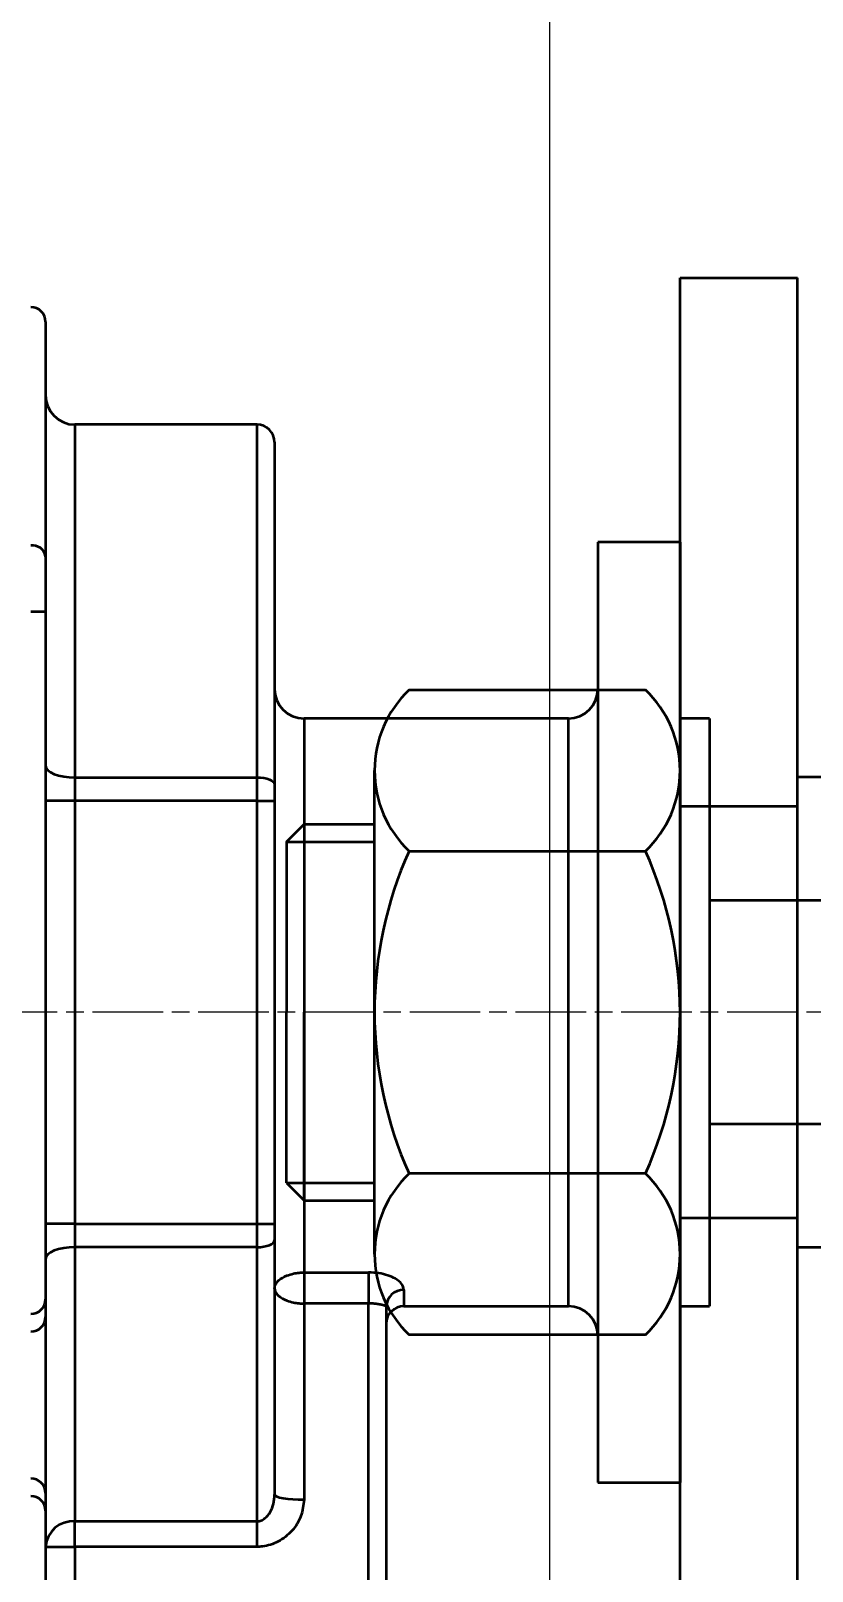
# Model space of a CAD drawing. Header units: millimetres. Extents: x -1263456 to 2767218, y -83310 to 50301.
# Drawn here: x 1102062.5 to 1102195.5, y -16476.2 to -16214.1 of the extents above; entities that cross this region are included whole.
import ezdxf

# ---------------------------------------------------------------- set-up
doc = ezdxf.new("R2010")
doc.units = ezdxf.units.MM
doc.linetypes.add('AM_ISO08W050', pattern=[18, 12, -1.5, 3, -1.5])
for name, color, linetype, lineweight in [('AM_0', 7, 'Continuous', 50), ('AM_7', 4, 'AM_ISO08W050', 25), ('AM_8', 1, 'Continuous', 25)]:
    doc.layers.add(name, color=color, linetype=linetype, lineweight=lineweight)

# ---------------------------------------------------------------- blocks, each defined once
blk = doc.blocks.new('wew1333')
at = {"layer": 'AM_8'}
blk.add_line((350217.23, 123397.36, 0), (350217.23, 111709.46, -9.91), dxfattribs=at)
blk = doc.blocks.new('A$C46F70AF8')
at = {"layer": 'AM_0'}
for p, q in [((-182, -881.4), (-182, -326.4)), ((-182, -326.4), (-162, -326.4)), ((-162, -881.4), (-162, -326.4)), ((-290, -333.9), (-290, -373.84)), ((-254, -351.4), (-285, -351.4)), ((-285, -351.4), (-285, -411.43)), ((-254, -411.43), (-254, -351.4)), ((-251, -354.4), (-251, -412.63)), ((-182, -371.4), (-196, -371.4)), ((-196, -371.4), (-196, -531.4)), ((-182, -371.4), (-182, -531.4)), ((-290, -373.84), (-290, -383.22)), ((-292.5, -383.22), (-290, -383.22)), ((-290, -383.22), (-290, -500.22)), ((-228.12, -396.55), (-187.88, -396.55)), ((-201, -401.4), (-246, -401.4)), ((-246, -401.4), (-246, -495.67)), ((-201, -501.4), (-201, -401.4)), ((-177, -401.4), (-182, -401.4)), ((-177, -401.4), (-177, -501.4)), ((-285, -411.43), (-285, -415.43)), ((-285, -411.43), (-254, -411.43)), ((-254, -415.43), (-254, -411.43)), ((-234, -492.54), (-234, -410.26)), ((-182, -492.54), (-182, -410.26)), ((-117, -411.4), (-162, -411.4)), ((-251, -412.63), (-251, -415.43)), ((-285, -415.43), (-290, -415.43)), ((-285, -415.43), (-285, -487.37)), ((-254, -415.43), (-285, -415.43)), ((-254, -487.37), (-254, -415.43)), ((-254, -415.43), (-251, -415.43)), ((-251, -415.43), (-251, -487.37)), ((-162, -416.4), (-182, -416.4)), ((-249, -422.4), (-246, -419.4)), ((-246, -419.4), (-234, -419.4)), ((-246, -419.4), (-246, -451.4)), ((-249, -422.4), (-249, -451.4)), ((-249, -422.4), (-234, -422.4)), ((-228.12, -423.98), (-187.88, -423.98)), ((-103, -432.4), (-177, -432.4)), ((-249, -480.4), (-249, -451.4)), ((-246, -483.4), (-246, -451.4)), ((-177, -470.4), (-103, -470.4)), ((-187.88, -478.82), (-228.12, -478.82)), ((-249, -480.4), (-246, -483.4)), ((-249, -480.4), (-234, -480.4)), ((-246, -483.4), (-234, -483.4)), ((-285, -487.37), (-290, -487.37)), ((-285, -487.37), (-285, -491.37)), ((-285, -487.37), (-254, -487.37)), ((-254, -491.37), (-254, -487.37)), ((-254, -487.37), (-251, -487.37)), ((-251, -487.37), (-251, -490.17)), ((-162, -486.4), (-182, -486.4)), ((-285, -491.37), (-285, -538)), ((-254, -491.37), (-285, -491.37)), ((-254, -538), (-254, -491.37)), ((-251, -490.17), (-251, -533.45)), ((-117, -491.4), (-162, -491.4)), ((-246, -495.67), (-235, -495.67)), ((-246, -495.67), (-246, -500.94)), ((-235, -495.67), (-235, -500.94)), ((-290, -500.22), (-290, -503.22)), ((-229, -498.62), (-229, -501.4)), ((-290, -503.22), (-290, -533.22)), ((-246, -500.94), (-246, -534.31)), ((-235, -500.94), (-246, -500.94)), ((-235, -589.9), (-235, -500.94)), ((-232, -501.45), (-232, -586.9)), ((-229, -501.4), (-201, -501.4)), ((-182, -501.4), (-177, -501.4)), ((-187.88, -506.25), (-228.12, -506.25)), ((-196, -531.4), (-182, -531.4)), ((-290, -533.22), (-290, -536.22)), ((-290, -536.22), (-290, -604.58)), ((-285, -538), (-254, -538)), ((-285, -542.34), (-285, -538)), ((-254, -542.34), (-254, -538)), ((-254, -542.34), (-285, -542.34)), ((-285, -542.34), (-285, -589.9))]:
    blk.add_line(p, q, dxfattribs=at)
at = {"layer": 'AM_0', "flags": 128}
for points in [[(-290, -409.44), (-289.9, -409.83), (-289.62, -410.2), (-289.16, -410.55), (-288.54, -410.85), (-287.78, -411.1), (-286.91, -411.28), (-285.98, -411.4), (-285, -411.43)], [(-254, -411.43), (-253.41, -411.46), (-252.85, -411.53), (-252.33, -411.64), (-251.88, -411.79), (-251.51, -411.97), (-251.23, -412.17), (-251.06, -412.4), (-251, -412.63)], [(-285, -491.37), (-285.98, -491.4), (-286.91, -491.52), (-287.78, -491.7), (-288.54, -491.95), (-289.16, -492.25), (-289.62, -492.6), (-289.9, -492.97), (-290, -493.36)], [(-254, -491.37), (-253.41, -491.34), (-252.85, -491.27), (-252.33, -491.16), (-251.88, -491.01), (-251.51, -490.83), (-251.23, -490.63), (-251.06, -490.4), (-251, -490.17)], [(-251, -533.45), (-250.9, -533.62), (-250.62, -533.78), (-250.16, -533.93), (-249.54, -534.06), (-248.78, -534.16), (-247.91, -534.24), (-246.98, -534.29), (-246, -534.31)]]:
    blk.add_lwpolyline(points, dxfattribs=at)
at = {"layer": 'AM_0'}
for centre, radius, start, end in [((-292.5, -333.9), 2.5, 0, 90), ((-285, -346.4), 5, 180, 270), ((-254, -354.4), 3, 0, 90), ((-292.23, -374.2), 2.26, 9.2818, 96.9512), ((-246, -396.4), 5, 180, 270), ((-215.06, -410.26), 18.94, 133.6095, 226.3905), ((-201, -396.4), 5, 270, 0), ((-200.94, -410.26), 18.94, 313.6095, 46.3905), ((-167.06, -451.4), 66.94, 155.8143, 204.1857), ((-248.94, -451.4), 66.94, 335.8143, 24.1857), ((-215.06, -492.54), 18.94, 133.6095, 226.3905), ((-200.94, -492.54), 18.94, 313.6095, 46.3905), ((-292.5, -500.22), 2.5, 270, 0), ((-229.08, -501.54), 2.92, 88.4091, 178.3155), ((-292.5, -503.22), 2.5, 270, 0), ((-229, -504.4), 3, 90, 180), ((-201, -506.4), 5, 0, 90), ((-292.5, -533.22), 2.5, 0, 90), ((-292.5, -536.22), 2.5, 0, 90), ((-285.31, -542.69), 4.7, 86.1888, 175.598), ((-286.25, 432.37), 974.71, 269.77962, 270.07353)]:
    blk.add_arc(centre, radius, start, end, dxfattribs=at)
for points, knots in [([(-251, -498.38), (-251, -498.37), (-251, -498.37), (-251, -498.36), (-251, -498.36), (-251, -498.34), (-251, -498.32), (-251, -498.28), (-250.99, -498.22), (-250.98, -498.12), (-250.94, -497.93), (-250.87, -497.76), (-250.69, -497.43), (-250.25, -496.88), (-249.21, -496.25), (-247.92, -495.86), (-246.9, -495.69), (-246.29, -495.67), (-246, -495.67)], [0, 0, 0, 0, 0.0016823, 0.0029246, 0.004868, 0.0081039, 0.0134923, 0.0224719, 0.0374595, 0.0625807, 0.1051852, 0.1800129, 0.1968014, 0.370831, 0.6283282, 0.7868018, 0.9007607, 1, 1, 1, 1]), ([(-229, -498.62), (-229.07, -498.28), (-229.19, -497.66), (-230.28, -496.76), (-231.68, -496.14), (-233.25, -495.74), (-234.41, -495.69), (-235, -495.67)], [0, 0, 0, 0, 0.275505, 0.5051581, 0.6722823, 0.8350414, 1, 1, 1, 1]), ([(-251, -498.38), (-251, -498.38), (-251, -498.38), (-251, -498.39), (-251, -498.4), (-251, -498.41), (-251, -498.43), (-251, -498.46), (-250.99, -498.52), (-250.98, -498.62), (-250.94, -498.79), (-250.87, -498.95), (-250.69, -499.27), (-250.25, -499.78), (-249.21, -500.39), (-247.92, -500.76), (-246.9, -500.92), (-246.29, -500.93), (-246, -500.94)], [0, 0, 0, 0, 0.001682, 0.002923, 0.004866, 0.0081, 0.013485, 0.022461, 0.037444, 0.06256, 0.105166, 0.180034, 0.196674, 0.370839, 0.628297, 0.786767, 0.90074, 1, 1, 1, 1]), ([(-232, -501.45), (-232.03, -501.43), (-232.08, -501.38), (-232.59, -501.21), (-233.29, -501.07), (-233.89, -500.99), (-234.46, -500.95), (-234.75, -500.94), (-235, -500.94)], [0, 0, 0, 0, 0.337022, 0.584685, 0.741168, 0.875275, 0.897332, 1, 1, 1, 1]), ([(-254, -538), (-253.88, -538), (-253.52, -537.98), (-253.05, -537.78), (-252.37, -537.31), (-251.68, -536.42), (-251.12, -535.03), (-251.04, -533.98), (-251, -533.45)], [0, 0, 0, 0, 0.056921, 0.174102, 0.239798, 0.473656, 0.734165, 1, 1, 1, 1]), ([(-246, -534.31), (-246.11, -535.26), (-246.32, -537.18), (-247.94, -539.73), (-250.25, -541.57), (-252.44, -542.28), (-253.69, -542.33), (-254, -542.34)], [0, 0, 0, 0, 0.228929, 0.462898, 0.702348, 0.924957, 1, 1, 1, 1])]:
    blk.add_open_spline(points, degree=3, knots=knots, dxfattribs=at)
at = {"layer": 'AM_7'}
blk.add_line((0, -451.4), (-810.63, -451.4), dxfattribs=at)

msp = doc.modelspace()

# ---------------------------------------------------------------- block references
at = {"layer": 'AM_0'}
for name, p in [('wew1333', (751933.6, -139327.08, 0)), ('A$C46F70AF8', (1102355.03, -15929.72, -0.01))]:
    msp.add_blockref(name, p, dxfattribs=at)

doc.saveas('drawing.dxf')
